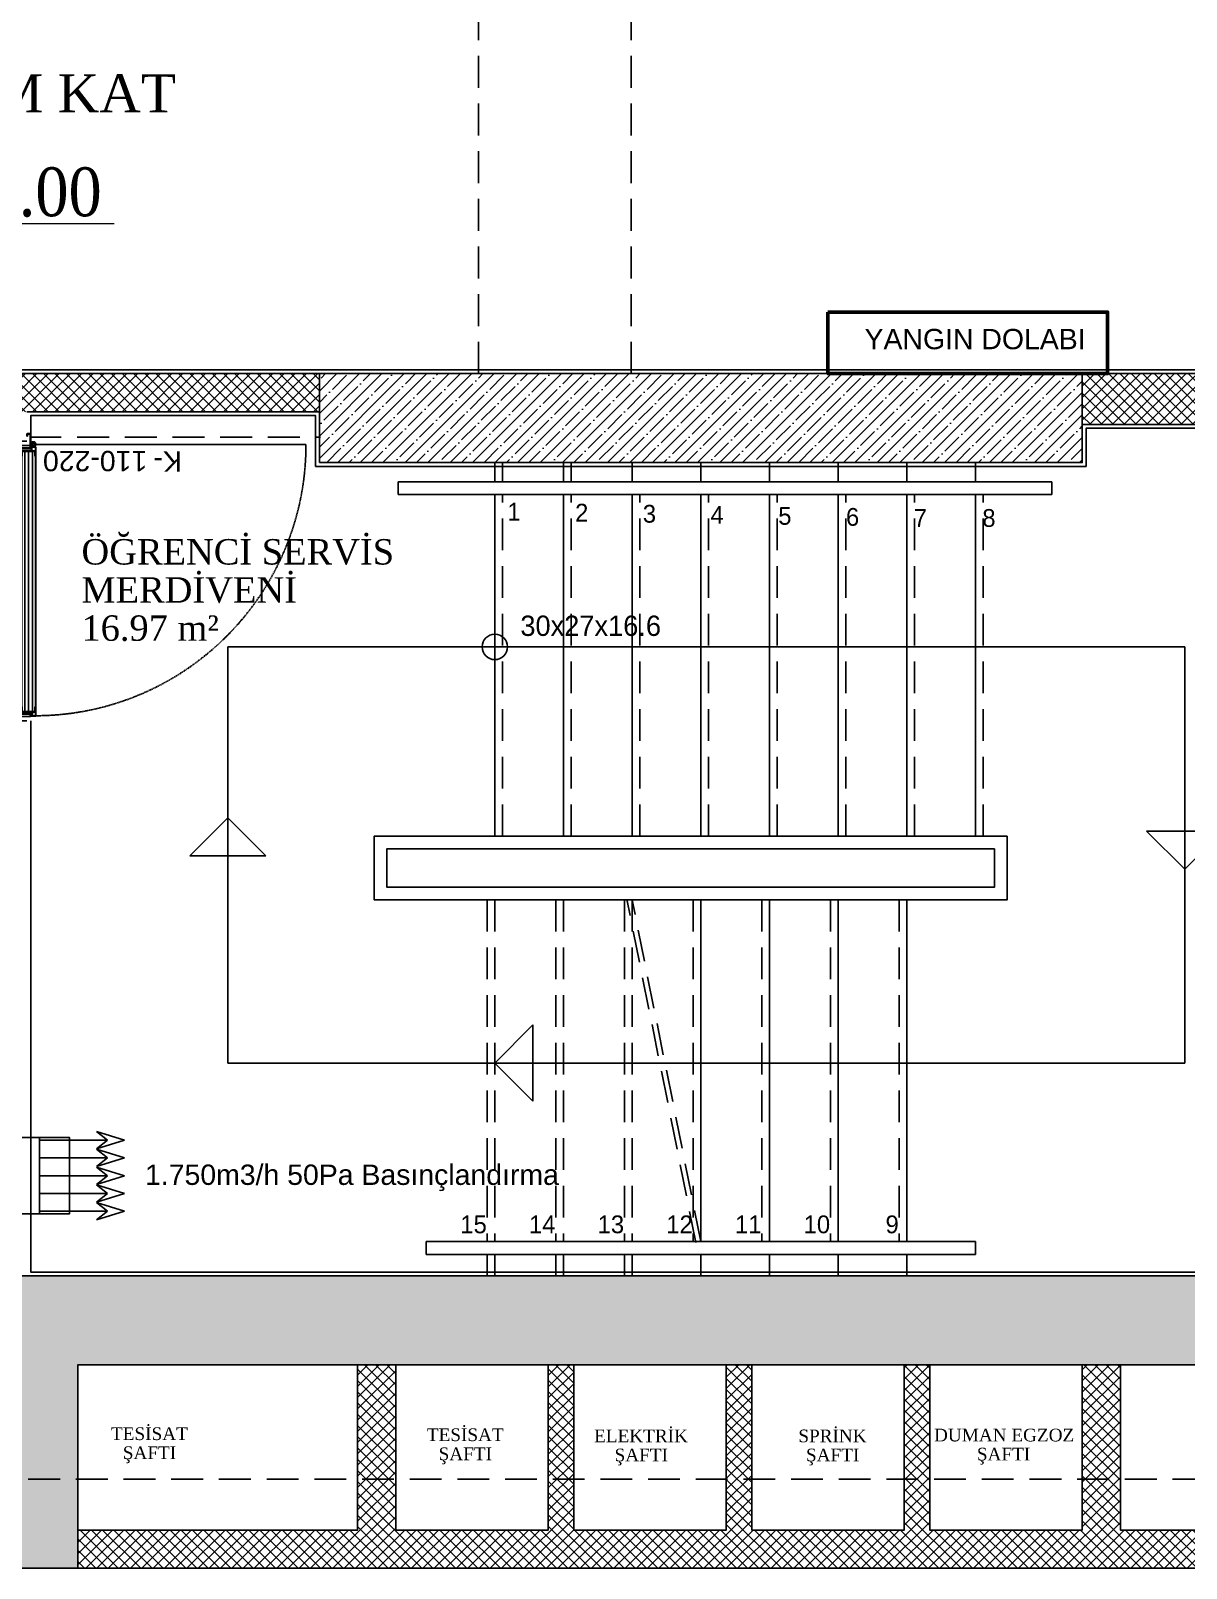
# Model space of a CAD drawing. Header units: millimetres. Extents: x -29311 to -3405, y 28913 to 42880.
# Drawn here: x -16317 to -15862, y 39848 to 40453 of the extents above; entities that cross this region are included whole.
import ezdxf
from ezdxf.enums import TextEntityAlignment as Align

# ---------------------------------------------------------------- set-up
doc = ezdxf.new("R2010")
doc.units = ezdxf.units.MM
doc.linetypes.add('HIDDEN', pattern=[0.375, 0.25, -0.125])
doc.linetypes.add('HIDDEN2', pattern=[0.1875, 0.125, -0.0625])
for name, color, linetype in [('1.2 mm sac', 7, 'Continuous'), ('A-BA', 1, 'Continuous'), ('A-BA-HIDDEN', 136, 'HIDDEN'), ('A-DUVAR', 53, 'Continuous'), ('A-DUVAR-ALCIPAN', 9, 'Continuous'), ('A-DUVAR-TARAMA', 251, 'Continuous'), ('A-ELK-PANO', 66, 'Continuous'), ('A-KAPI', 214, 'Continuous'), ('A-KAPI-AKSESUAR', 206, 'Continuous'), ('A-KAPI-METAL', 84, 'Continuous'), ('A-KAPI-PROFIL', 206, 'Continuous'), ('A-KORKULUK-KUPESTE', 206, 'Continuous'), ('A-MERDIVEN', 125, 'Continuous'), ('A-MK-HVAC-TEMIZ', 140, 'Continuous'), ('A-MK-YANGIN-DOLAP', 35, 'Continuous'), ('A-SIVA-IC', 97, 'Continuous'), ('A-YALITIM-ISI', 251, 'BATTING'), ('A-YAZI', 136, 'Continuous'), ('level', 10, 'Continuous'), ('symbol', 8, 'Continuous'), ('T-VANA', 2, 'Continuous'), ('trace_down', 8, 'HIDDEN2'), ('yazı1', 7, 'Continuous'), ('yazı2', 9, 'Continuous')]:
    doc.layers.add(name, color=color, linetype=linetype)
doc.layers.add('kot-plan', color=93, linetype='Continuous', lineweight=20)
doc.layers.add('tarama-betonarme', color=252, linetype='Continuous', lineweight=13)
doc.styles.add('GEO- BAYRAKTAR FİNAL PROJE 140518$0$Standard', font='arial.ttf')
doc.styles.add('HA_SMART', font='')
doc.styles.add('malznot', font='times.ttf', dxfattribs={"width": 0.9})
doc.styles.get("Standard").update_dxf_attribs({"font": 'arial.ttf'})
doc.styles.add('Tahoma', font='tahoma.ttf')
doc.styles.add('YAZ', font='times.ttf', dxfattribs={"height": 0.12})
doc.styles.add('YAZ-50', font='times.ttf', dxfattribs={"width": 0.9})
doc.styles.get('HA_SMART').set_extended_font_data('Sakkal Majalla')
doc.linetypes.add('BATTING', pattern='A,0.00254,-2.54,[134,ltypeshp.shx,S=2.54,R=0,X=-2.54,Y=0],-5.08,[134,ltypeshp.shx,S=2.54,R=180,X=2.54,Y=0],-2.54', length=10.16254)
pattern_1 = [(45, (-65876.5643786979, 54657.0165711617), (-4.419417382415921, 4.419417382415921), []), (45, (-65872.14496132293, 54657.0165711617), (-4.419417382415921, 4.419417382415921), [7.8125, -1.5625, 0, -1.5625])]

# ---------------------------------------------------------------- blocks, each defined once
blk = doc.blocks.new('YANGIN KAPISI5')
at = {"color": 8, "linetype": 'HIDDEN'}
blk.add_lwpolyline([(83929.75272290962, 15624.23903811965), (84036.45752197698, 15624.23903811965, -0.4114384097281424), (83930.76472290479, 15517.5390381196, -0.002371067356934), (83929.75272290962, 15517.53423905231)], format="xyb", dxfattribs=at)
for radius in [1, 0.5, 0.4]:
    blk.add_circle((83929.22917999499, 15624.35903811964), radius)
at = {"linetype": 'ByBlock', "ltscale": 12}
blk.add_arc((83924.71326856165, 15621.67567459741), 0.0344747116547556, 104.5866254000189, 171.4164145744973, dxfattribs=at)
at = {"layer": '1.2 mm sac', "color": 0}
blk.add_line((83928.48917999498, 15621.70903811965), (83924.70458633098, 15621.70903811965), dxfattribs=at)
at = {"layer": 'A-DUVAR'}
for p, q in [((83926.72917999512, 15625.55903811972), (83911.72917999512, 15625.55903811965)), ((83911.72917999512, 15515.55903811972), (83926.72917999512, 15515.55903811972))]:
    blk.add_line(p, q, dxfattribs=at)
for points in [[(83921.72917999442, 15625.55903811964), (83911.72917999495, 15625.55903811964)], [(83921.72917999442, 15515.55903811965), (83911.72917999495, 15515.55903811965)]]:
    blk.add_lwpolyline(points, dxfattribs=at)
at = {"layer": 'A-DUVAR-ALCIPAN', "linetype": 'ByBlock', "ltscale": 12}
for p, q in [((83925.87917999498, 15621.50903811964), (83925.87917999498, 15519.20903811965)), ((83928.87917999508, 15621.50903811964), (83928.879179995, 15517.50903811962))]:
    blk.add_line(p, q, dxfattribs=at)
at = {"layer": 'A-KAPI-AKSESUAR', "ltscale": 12}
for points in [[(83922.52917999496, 15527.35903811962), (83920.92917999483, 15527.35903811962, -0.4142135623730969), (83917.52917999482, 15530.75903811964), (83917.52917999482, 15609.95903811958, -0.4142135623730951), (83920.92917999483, 15613.3590381196), (83922.52917999496, 15613.3590381196)], [(83922.52917999496, 15529.35903811963), (83920.92917999483, 15529.35903811963, -0.4142135623730959), (83919.5291799948, 15530.75903811964), (83919.5291799948, 15609.95903811958, -0.4142135623730951), (83920.92917999483, 15611.3590381196), (83922.52917999496, 15611.3590381196)]]:
    blk.add_lwpolyline(points, format="xyb", dxfattribs=at)
for points in [[(83924.52917999498, 15615.35903811958), (83924.52917999498, 15609.3590381196), (83922.52917999496, 15609.3590381196), (83922.52917999496, 15615.35903811958)], [(83924.52917999498, 15531.35903811962), (83924.52917999498, 15525.35903811963), (83922.52917999496, 15525.35903811963), (83922.52917999496, 15531.35903811962)]]:
    blk.add_lwpolyline(points, close=True, dxfattribs=at)
at = {"layer": 'A-KAPI-METAL'}
for p, q in [((83924.52917999499, 15621.77903811966), (83924.52917999499, 15601.52811836518)), ((83928.45183314732, 15621.85903811964), (83924.609179995, 15621.85903811964)), ((83924.67917999503, 15621.70903811965), (83930.07917999501, 15621.70903811965)), ((83924.67917999503, 15621.70903811965), (83924.67917999503, 15619.70903811962)), ((83924.67917999496, 15519.00903811964), (83924.67917999503, 15619.70903811962)), ((83924.67917999503, 15619.70903811962), (83924.87917999498, 15619.70903811962)), ((83924.87917999498, 15621.50903811964), (83929.879179995, 15621.50903811964)), ((83924.87917999498, 15619.70903811962), (83924.87917999498, 15621.50903811964)), ((83928.329179995, 15623.27903811965), (83928.329179995, 15621.91996378206)), ((83928.329179995, 15621.91996378206), (83928.479179995, 15621.91996378206)), ((83930.14917999502, 15623.35903811964), (83928.409179995, 15623.35903811964)), ((83930.07917999501, 15623.20903811962), (83928.479179995, 15623.20903811962)), ((83928.479179995, 15621.89903811964), (83928.479179995, 15623.20903811962)), ((83928.479179995, 15623.16280388455), (83928.62917999498, 15623.16280388455)), ((83928.62917999498, 15623.16280388455), (83928.62917999498, 15621.79636475926)), ((83930.07917999501, 15623.20903811962), (83928.87917999508, 15623.20903811962)), ((83929.879179995, 15619.70903811962), (83929.879179995, 15621.50903811964)), ((83929.879179995, 15619.70903811962), (83930.07917999501, 15619.70903811962)), ((83930.07917999501, 15517.50903811962), (83930.07917999501, 15623.20903811962)), ((83930.07917999501, 15621.70903811965), (83930.07917999501, 15619.70903811962)), ((83930.22917999497, 15517.43903811962), (83930.22917999497, 15623.27903811965)), ((83924.52917999498, 15518.93903811962), (83924.52917999499, 15616.99673882454)), ((83928.45183314732, 15518.85903811964), (83924.609179995, 15518.85903811964)), ((83924.67917999503, 15519.00903811964), (83924.67917999503, 15521.00903811962)), ((83924.87917999498, 15521.00903811962), (83924.67917999503, 15521.00903811962)), ((83924.67917999503, 15519.00903811964), (83930.07917999501, 15519.00903811964)), ((83924.87917999498, 15519.20903811965), (83924.87917999498, 15521.00903811962)), ((83924.87917999498, 15519.20903811965), (83929.879179995, 15519.20903811965)), ((83928.329179995, 15517.43903811962), (83928.329179995, 15518.79811245721)), ((83928.329179995, 15518.79811245721), (83928.479179995, 15518.79811245721)), ((83930.14917999502, 15517.35903811964), (83928.409179995, 15517.35903811964)), ((83928.479179995, 15518.81903811964), (83928.479179995, 15517.50903811962)), ((83928.479179995, 15517.55527235467), (83928.62917999498, 15517.55527235467)), ((83930.07917999501, 15517.50903811962), (83928.479179995, 15517.50903811962)), ((83928.62917999498, 15517.55527235467), (83928.62917999498, 15518.92171148001)), ((83928.879179995, 15517.50903811962), (83930.07917999501, 15517.50903811962)), ((83930.07917999501, 15521.00903811962), (83929.879179995, 15521.00903811962)), ((83929.879179995, 15521.00903811962), (83929.879179995, 15519.20903811965)), ((83930.07917999501, 15519.00903811964), (83930.07917999501, 15521.00903811962))]:
    blk.add_line(p, q, dxfattribs=at)
for points in [[(83910.22917999496, 15628.45903811963), (83910.22917999496, 15621.65903811964, 0.4142135623730951), (83910.32917999497, 15621.55903811964), (83918.32074403192, 15621.55903811964), (83918.32074403192, 15621.75903811962), (83910.47917999497, 15621.75903811964, -0.4142135623722708), (83910.42917999497, 15621.80903811962), (83910.42917999497, 15628.30903811964, -0.4142135623730951), (83910.47917999497, 15628.35903811963), (83911.47917999496, 15628.35903811963, -0.4142135623730951), (83911.52917999495, 15628.30903811964), (83911.52917999495, 15627.55903811964), (83911.72917999496, 15627.55903811964), (83911.72917999496, 15628.45903811963, 0.4142135623730951), (83911.62917999495, 15628.55903811964), (83910.32917999497, 15628.55903811964, 0.414213562373094)], [(83926.82917999501, 15628.55903811964, 0.4142135623730951), (83926.72917999499, 15628.45903811963), (83926.72917999499, 15627.55903811964), (83926.92917999504, 15627.55903811964), (83926.92917999504, 15628.30903811964, -0.4142135623730951), (83926.97917999497, 15628.35903811963), (83927.97917999497, 15628.35903811963, -0.4142135623730951), (83928.029179995, 15628.30903811964), (83928.029179995, 15622.90903811961, -0.4142135623730951), (83927.97917999497, 15622.85903811962), (83922.52917999496, 15622.85903811962, 0.4142135630664911), (83922.42917999497, 15622.73445018049), (83922.42917999497, 15621.45903811963, 0.4141538492969318), (83922.52915960725, 15621.35903812169), (83923.97917999495, 15621.35743542514), (83913.71811366129, 15621.35903811989), (83912.30465890173, 15621.35903811963), (83913.71811366129, 15621.35903811989), (83913.71811366129, 15621.55903811964), (83912.30465890173, 15621.55903811964, 1), (83912.30465890173, 15621.15903811962), (83924.004448734, 15621.15903811964, 0.9385834297121272), (83923.97917999495, 15621.55743542516), (83922.67917999499, 15621.55903811964, -0.4142135623730744), (83922.629179995, 15621.60903811962), (83922.62917999498, 15622.60515251321, -0.4142135580876706), (83922.67917999423, 15622.65903811961), (83928.12917999497, 15622.65903811965, 0.4142135623730951), (83928.22917999499, 15622.75903811964), (83928.22917999499, 15628.45903811963, 0.4142135623730951), (83928.12917999497, 15628.55903811964)], [(83910.22917999496, 15512.65903811964), (83910.22917999496, 15519.45903811963, -0.4142135623730951), (83910.32917999497, 15519.55903811963), (83918.32074403192, 15519.55903811963), (83918.32074403192, 15519.35903811966), (83910.47917999497, 15519.35903811962, 0.4142135623722708), (83910.42917999497, 15519.30903811963), (83910.42917999497, 15512.80903811964, 0.4142135623730951), (83910.47917999497, 15512.75903811964), (83911.47917999496, 15512.75903811964, 0.4142135623730951), (83911.52917999495, 15512.80903811964), (83911.52917999495, 15513.55903811964), (83911.72917999496, 15513.55903811964), (83911.72917999496, 15512.65903811964, -0.4142135623730951), (83911.62917999495, 15512.55903811964), (83910.32917999497, 15512.55903811964, -0.414213562373094)]]:
    blk.add_lwpolyline(points, format="xyb", close=True, dxfattribs=at)
for centre, radius, start, end in [((83924.609179995, 15621.77903811966), 0.08, 90, 180), ((83928.409179995, 15623.27903811965), 0.08, 90, 180), ((83928.43151094933, 15621.90227994695), 0.0477791519356333, 295.1719391064265, 356.1094781590514), ((83928.54774033513, 15621.79061553394), 0.0816423406992426, 267.7148258263045, 4.038091057959931), ((83930.14917999502, 15623.27903811965), 0.08, 0, 90), ((83924.60917999496, 15518.93903811962), 0.08, 180, 270), ((83928.409179995, 15517.43903811962), 0.08, 180, 270), ((83928.43151094933, 15518.81579629232), 0.0477791519356333, 3.890521840948548, 64.82806089357345), ((83928.54774033513, 15518.92746070532), 0.0816423406992426, 355.96190894204, 92.28517417369551), ((83930.14917999502, 15517.43903811962), 0.08, 270, 0)]:
    blk.add_arc(centre, radius, start, end, dxfattribs=at)
at = {"layer": 'A-KAPI-PROFIL'}
for points in [[(83912.9046589017, 15621.91226649099), (83912.9046589017, 15621.81226649102), (83914.47910414539, 15621.81226649102), (83915.83877177862, 15622.59727096504), (83918.21197685937, 15622.59727096504), (83918.21197685937, 15621.89727096506), (83918.31197685938, 15621.89727096506), (83918.31197685938, 15622.69727096504), (83915.81197685939, 15622.69727096504), (83914.45230922617, 15621.91226649099), (83912.9046589017, 15621.91226649099)], [(83912.9046589017, 15519.20580974828), (83912.9046589017, 15519.30580974826), (83914.47910414539, 15519.30580974826), (83915.83877177862, 15518.52080527424), (83918.21197685937, 15518.52080527424), (83918.21197685937, 15519.22080527422), (83918.31197685938, 15519.22080527422), (83918.31197685938, 15518.42080527423), (83915.81197685939, 15518.42080527423), (83914.45230922617, 15519.20580974828), (83912.9046589017, 15519.20580974828)]]:
    blk.add_lwpolyline(points, dxfattribs=at)
for points in [[(83919.32222490918, 15623.91226649099), (83916.27381548788, 15622.81226649102), (83915.21914669205, 15622.81226649102), (83915.21914669205, 15621.81226649102), (83916.44871816828, 15621.81226649102), (83919.66164702582, 15622.97163232897), (83928.029179995, 15622.97163232897), (83928.02917839716, 15623.91226649099)], [(83919.32222490918, 15517.20580974827), (83916.27381548788, 15518.30580974824), (83915.21914669205, 15518.30580974824), (83915.21914669205, 15519.30580974826), (83916.44871816828, 15519.30580974826), (83919.66164702582, 15518.14644391029), (83928.029179995, 15518.14644391029), (83928.02917839716, 15517.20580974827)]]:
    blk.add_lwpolyline(points, close=True, dxfattribs=at)
at = {"layer": 'A-KAPI-PROFIL', "color": 8}
for points in [[(83923.15332896585, 15621.58467828133, -0.4142135623730951), (83922.95332896581, 15621.78467828132), (83922.95332896581, 15622.43142378804, -0.4142135623625617), (83923.15332896585, 15622.63142378804), (83924.22917999492, 15622.63142378804, -0.4142135623667315), (83924.42917999493, 15622.43142378804), (83924.42917999494, 15621.03019256899, -0.4142135623779645), (83924.32917999497, 15620.93019256897), (83924.03107695452, 15620.93019256897, -1), (83924.03107695452, 15621.13019256898), (83924.17917999496, 15621.13019256897), (83924.17917999496, 15621.58467828134)], [(83923.15332896585, 15518.48527684251, -0.4142135623730951), (83922.95332896581, 15518.6852768425), (83922.95332896581, 15519.33202234923, -0.4142135623627848), (83923.15332896585, 15519.53202234922), (83924.17917999496, 15519.5320223492), (83924.17917999496, 15519.98650806156), (83924.03107695452, 15519.98650806156, -1), (83924.03107695452, 15520.18650806157), (83924.32917999494, 15520.18650806157, -0.4142135623957982), (83924.42917999494, 15520.08650806156), (83924.42917999497, 15518.95903811963), (83924.42917999493, 15518.68527684249, -0.4142135623481605), (83924.22917999492, 15518.48527684251)]]:
    blk.add_lwpolyline(points, format="xyb", close=True, dxfattribs=at)
at = {"layer": 'A-YALITIM-ISI', "linetype": 'BATTING', "ltscale": 0.001}
blk.add_line((83927.379179995, 15519.20903811965), (83927.379179995, 15621.50903811964), dxfattribs=at)
at = {"layer": 'DEFPOINTS', "linetype": 'ByBlock', "ltscale": 12}
for p, q in [((83911.72917999495, 15625.55903811964), (83926.729179995, 15625.55903811972)), ((83911.729179995, 15515.55903811964), (83926.72917999544, 15515.55903811972))]:
    blk.add_line(p, q, dxfattribs=at)
at = {"layer": 'level', "char_height": 8, "width": 13.98692588915583}
for s, insert, attachment_point, rotation in [('110-220', (83933.02716173441, 15621.8719831137), 9, 179.99999999999997), ('K-', (83987.65628610097, 15621.63556927715), 7, 180)]:
    blk.add_mtext(s, dxfattribs=dict(at, insert=insert, attachment_point=attachment_point, rotation=rotation))
blk = doc.blocks.new('oking')
at = {"layer": 'symbol'}
for p, q in [((99299.11092254132, 28222.37050586866), (99299.11092254132, 28192.37050586865)), ((99299.11092254132, 28222.37050586866), (99314.11092254132, 28207.37050586865)), ((99314.11092254132, 28207.37050586865), (99299.11092254132, 28192.37050586865))]:
    blk.add_line(p, q, dxfattribs=at)
blk = doc.blocks.new('3r3')
at = {"layer": 'A-KORKULUK-KUPESTE'}
for p, q in [((67.00000000023283, 223.749999999658), (67.00000000023283, 228.749999999658)), ((324.0000000002037, 223.749999999658), (324.0000000002037, 228.749999999658)), ((67.00000000023283, 223.749999999658), (210.0000000002037, 223.749999999658)), ((78.00000000021828, -70.25000000006548), (78.00000000021828, -75.25000000006548)), ((78.00000000021828, -70.25000000006548), (210.0000000002037, -70.25000000006548)), ((238.0000000002183, -70.25000000006548), (294.0000000002037, -70.25000000006548)), ((294.0000000002037, -70.25000000006548), (294.0000000002037, -75.25000000006548))]:
    blk.add_line(p, q, dxfattribs=at)
for points in [[(324.0000000002037, 228.749999999658), (67.00000000023283, 228.749999999658)], [(324.0000000002037, 223.749999999658), (67.00000000023283, 223.749999999658)], [(294.0000000002037, -70.25000000006548), (78.00000000021828, -70.25000000006548)], [(294.0000000002037, -75.25000000006548), (78.00000000021828, -75.25000000006548)]]:
    blk.add_lwpolyline(points, dxfattribs=at)
for points in [[(306.5000000002183, 89.24999999951979), (57.50000000020373, 89.24999999951979), (57.50000000020373, 64.25000000006548), (306.5000000002183, 64.25000000006548)], [(301.5000000002037, 84.24999999951977), (62.50000000021828, 84.24999999951977), (62.50000000021828, 69.25000000007276), (301.5000000002037, 69.25000000007276)]]:
    blk.add_lwpolyline(points, close=True, dxfattribs=at)
at = {"layer": 'A-MERDIVEN'}
for p, q in [((105.0000000001455, 228.749999999658), (105.0000000001455, 236.2499999998181)), ((132.0000000001455, 228.749999999658), (132.0000000001455, 236.2499999998181)), ((159.0000000001455, 228.749999999658), (159.0000000001455, 236.2499999998181)), ((186.0000000001455, 228.749999999658), (186.0000000001455, 236.2499999998181)), ((213.0000000001455, 228.749999999658), (213.0000000001455, 236.2499999998181)), ((240.0000000001455, 228.749999999658), (240.0000000001455, 236.2499999998181)), ((267.0000000001455, 228.749999999658), (267.0000000001455, 236.2499999998181)), ((294.0000000001455, 228.749999999658), (294.0000000001455, 236.2499999998108)), ((105.0000000001455, 89.24999999951979), (105.0000000001455, 223.749999999658)), ((132.0000000001455, 89.24999999951979), (132.0000000001455, 223.749999999658)), ((159.0000000001455, 89.24999999951979), (159.0000000001455, 223.749999999658)), ((186.0000000001455, 89.24999999951979), (186.0000000001455, 223.749999999658)), ((213.0000000001455, 89.24999999951979), (213.0000000001455, 223.749999999658)), ((240.0000000001455, 89.24999999951979), (240.0000000001455, 223.749999999658)), ((267.0000000001455, 89.24999999951979), (267.0000000001455, 223.749999999658)), ((294.0000000001455, 89.24999999951979), (294.0000000001455, 223.749999999658)), ((186.0000000002037, 64.25000000006548), (186.0000000002037, -70.25000000006548)), ((213.0000000002183, 64.25000000006548), (213.0000000002183, -70.25000000006548)), ((240.0000000002037, 64.25000000006548), (240.0000000002037, -70.25000000006548)), ((267.0000000002183, 64.25000000006548), (267.0000000002183, -70.25000000006548)), ((186.0000000002037, -75.25000000006548), (186.0000000002037, -83.75000000006548)), ((213.0000000002183, -75.25000000006548), (213.0000000002183, -83.75000000006548)), ((240.0000000002037, -75.25000000006548), (240.0000000002037, -83.75000000006548)), ((267.0000000002183, -75.25000000006548), (267.0000000002183, -83.75000000006548))]:
    blk.add_line(p, q, dxfattribs=at)
at = {"layer": 'symbol'}
for p, q in [((0, 0), (0, 163.7499999998181)), ((376.3041377991904, 163.7499999998181), (0, 163.7499999998181)), ((376.3041377991904, 163.7499999998181), (376.3041377991904, 0)), ((376.3041377991904, 0), (0, 0))]:
    blk.add_line(p, q, dxfattribs=at)
blk.add_circle((105.0000000001455, 163.7499999998181), 5, dxfattribs=at)
at = {"layer": 'trace_down'}
for p, q in [((108.0000000001455, 228.749999999658), (108.0000000001455, 236.2499999998181)), ((135.0000000001455, 228.749999999658), (135.0000000001455, 236.2499999998181))]:
    blk.add_line(p, q, dxfattribs=at)
at = {"layer": 'trace_down', "ltscale": 100}
for p, q in [((108.0000000001455, 89.24999999951979), (108.0000000001455, 223.749999999658)), ((135.0000000001455, 89.24999999951979), (135.0000000001455, 223.749999999658)), ((162.0000000001455, 89.24999999951979), (162.0000000001455, 223.749999999658)), ((189.0000000001455, 89.24999999951979), (189.0000000001455, 223.749999999658)), ((216.0000000001455, 89.24999999951979), (216.0000000001455, 223.749999999658)), ((243.0000000001455, 89.24999999951979), (243.0000000001455, 223.749999999658)), ((270.0000000001455, 89.24999999951979), (270.0000000001455, 223.749999999658)), ((297.0000000001455, 89.24999999951979), (297.0000000001455, 223.749999999658)), ((102.0000000002328, 64.25000000006548), (102.0000000002328, -70.25000000006548)), ((105.0000000002328, 64.25000000006548), (105.0000000002328, -70.25000000006548)), ((129.0000000002182, 64.25000000006548), (129.0000000002182, -70.25000000006548)), ((132.0000000002182, 64.25000000006548), (132.0000000002182, -70.25000000006548)), ((156.0000000002182, 64.25000000006548), (156.0000000002182, -70.25000000006548)), ((159.0000000002183, 64.25000000006548), (159.0000000002183, -70.25000000006548)), ((183.0000000002037, 64.25000000006548), (183.0000000002037, -70.25000000006548)), ((210.0000000002183, 64.25000000006548), (210.0000000002183, -70.25000000006548)), ((237.0000000002037, 64.25000000006548), (237.0000000002037, -70.25000000006548)), ((264.0000000002183, 64.25000000006548), (264.0000000002183, -70.25000000006548)), ((102.0000000002328, -75.25000000006548), (102.0000000002328, -83.75000000006548)), ((105.0000000002328, -75.25000000006548), (105.0000000002328, -83.75000000006548)), ((129.0000000002182, -75.25000000006548), (129.0000000002182, -83.75000000006548)), ((132.0000000002182, -75.25000000006548), (132.0000000002182, -83.75000000006548)), ((156.0000000002182, -75.25000000006548), (156.0000000002182, -83.75000000006548)), ((159.0000000002183, -75.25000000006548), (159.0000000002183, -83.75000000006548))]:
    blk.add_line(p, q, dxfattribs=at)
for points in [[(184.0391195159318, -70.64363400062575), (157.0391195159464, 63.85636599950521)], [(186.0000000002037, -70.25000000006548), (159.0000000002183, 64.25000000006548)]]:
    blk.add_lwpolyline(points, dxfattribs=at)
at = {"layer": 'symbol', "xscale": -1}
for p, rotation in [((-28207.37050586869, -99217.59707751776), 270), ((28583.67464366788, 99390.36092254113), 90)]:
    blk.add_blockref('oking', p, dxfattribs=dict(at, rotation=rotation))
blk.add_blockref('oking', (99419.11092254147, -28207.37050586865), dxfattribs=at)
at = {"layer": 'yazı2', "attachment_point": 3, "style": 'HA_SMART'}
for s, insert, char_height, width in [('1', (115.1444350212841, 220.4647052932342), 7, 10.58588597436392), ('2', (141.7716412434092, 220.0491263101503), 7, 10.58588597436392), ('3', (168.3988474655343, 219.6335473270665), 7, 10.58588597436392), ('4', (195.026053687674, 219.2179683439826), 7, 10.58588597436392), ('5', (221.6532599097845, 218.8023893608988), 7, 10.58588597436392), ('6', (248.2804661319242, 218.386810377815), 7, 10.58588597436392), ('7', (274.9076723540347, 217.9712313947312), 7, 10.58588597436392), ('8', (301.9076723540347, 217.9712313947239), 7, 10.58588597436392), ('30x27x16.6', (170.3498655889707, 176.0670708835678), 8, 63.71136348917207), ('15', (101.8408800777688, -59.95323449830903), 7, 10.58588597436392), ('14', (128.8408800777833, -59.95323449830903), 7, 10.58588597436392), ('13', (155.8408800777688, -59.95323449830903), 7, 10.58588597436392), ('12', (182.8408800777688, -59.95323449830903), 7, 10.58588597436392), ('11', (209.8408800777688, -59.95323449830903), 7, 10.58588597436392), ('10', (236.8408800777688, -59.95323449830903), 7, 10.58588597436392), ('9', (263.8408800777543, -59.95323449830903), 7, 10.58588597436392)]:
    blk.add_mtext(s, dxfattribs=dict(at, insert=insert, char_height=char_height, width=width))
blk = doc.blocks.new('METİKET')
at = {"layer": 'yazı1', "linetype": 'ByBlock', "style": 'HA_SMART'}
for tag, height, p in [('MAHALADI', 20, (13369.8581146319, 684.6307624234468)), ('ALAN', 15, (13369.8581146319, 652.2306944070588))]:
    blk.add_attdef(tag, text='', height=height, dxfattribs=at).set_placement(p, align=Align.CENTER)
blk = doc.blocks.new('Y.BASINÇLANDIRMA')
at = {"layer": 'A-MK-HVAC-TEMIZ'}
for p, q in [((9375.205411104631, -17434.27684734635), (9364.257464126667, -17430.86281216908)), ((9364.257464126667, -17430.86281216908), (9368.582511058004, -17434.27684734635)), ((9341.902750539173, -17434.27684734635), (9368.582511058004, -17434.27684734635)), ((9375.205411104631, -17434.27684734635), (9364.257464126667, -17437.69088252361)), ((9364.257464126667, -17437.69088252361), (9368.582511058004, -17434.27684734635)), ((9375.205411104631, -17441.27684734634), (9364.257464126667, -17437.86281216908)), ((9364.257464126667, -17437.86281216908), (9368.582511058004, -17441.27684734634)), ((9341.902750539173, -17441.27684734634), (9368.582511058004, -17441.27684734634)), ((9375.205411104631, -17441.27684734634), (9364.257464126667, -17444.69088252361)), ((9364.257464126667, -17444.69088252361), (9368.582511058004, -17441.27684734634)), ((9375.205411104631, -17448.27684734635), (9364.257464126667, -17444.86281216908)), ((9364.257464126667, -17444.86281216908), (9368.582511058004, -17448.27684734635)), ((9341.902750539173, -17448.27684734635), (9368.582511058004, -17448.27684734635)), ((9375.205411104631, -17448.27684734635), (9364.257464126667, -17451.69088252361)), ((9364.257464126667, -17451.69088252361), (9368.582511058004, -17448.27684734635)), ((9341.902750539173, -17455.27684734635), (9368.582511058004, -17455.27684734635)), ((9375.205411104631, -17455.27684734635), (9364.257464126667, -17451.86281216908)), ((9364.257464126667, -17451.86281216908), (9368.582511058004, -17455.27684734635)), ((9375.205411104631, -17455.27684734635), (9364.257464126667, -17458.69088252361)), ((9364.257464126667, -17458.69088252361), (9368.582511058004, -17455.27684734635)), ((9341.902750539173, -17462.27684734634), (9368.582511058004, -17462.27684734634)), ((9375.205411104631, -17462.27684734634), (9364.257464126667, -17458.86281216908)), ((9364.257464126667, -17458.86281216908), (9368.582511058004, -17462.27684734634)), ((9375.205411104631, -17462.27684734634), (9364.257464126667, -17465.69088252361)), ((9364.257464126667, -17465.69088252361), (9368.582511058004, -17462.27684734634))]:
    blk.add_line(p, q, dxfattribs=at)
for points in [[(9283.684522592885, -17513.27684734649), (9283.684522592885, -17483.27684734642, -0.414213562371987), (9333.684522592697, -17433.27684734641), (9353.68452259424, -17433.27684734633)], [(9313.684522592885, -17513.27684734649), (9313.684522592885, -17483.27684734642, -0.4142135623720295), (9333.684522592812, -17463.27684734642), (9353.684522594354, -17463.27684734634)]]:
    blk.add_lwpolyline(points, format="xyb", dxfattribs=at)
for points in [[(9341.902750539173, -17433.27684734636), (9353.684522594354, -17433.27684734636), (9353.684522594354, -17463.27684734634), (9341.902750539173, -17463.27684734634)], [(9321.90275053875, -17587.72782990191), (9283.684522592885, -17587.72782990191), (9283.684522592885, -17513.27684734649), (9321.90275053875, -17513.27684734649)]]:
    blk.add_lwpolyline(points, close=True, dxfattribs=at)
at = {"layer": 'A-MK-HVAC-TEMIZ', "lineweight": 30}
ref = blk.add_blockref('METİKET', (9065.713162395305, -22228.26392211844), dxfattribs=dict(at, xscale=-0.35, yscale=0.35, zscale=0.35, rotation=270))
ref.add_attrib('MAHALADI', '35x50 cm', dxfattribs={"layer": 'yazı1', "linetype": 'ByBlock', "height": 7, "rotation": 270, "style": 'HA_SMART'}).set_placement((9305.333929243512, -17549.57358199728), align=Align.CENTER)
ref.add_attrib('ALAN', ' Hava Kanalı', dxfattribs={"layer": 'yazı1', "linetype": 'ByBlock', "height": 5.25, "rotation": 270, "style": 'HA_SMART'}).set_placement((9293.993905437776, -17548.62358199727), align=Align.CENTER)
at = {"layer": 'A-MK-HVAC-TEMIZ', "lineweight": 30, "style": 'GEO- BAYRAKTAR FİNAL PROJE 140518$0$Standard'}
blk.add_text('1.750m3/h 50Pa Basınçlandırma', height=8, dxfattribs=at).set_placement((9383.33571305078, -17451.90682173189))
blk = doc.blocks.new('A$C1D5157F6')
at = {"layer": 'A-DUVAR-TARAMA'}
h = blk.add_hatch(dxfattribs=at)
h.set_pattern_fill('ANSI37', color=256)
h.set_pattern_definition([(45, (8509.79660212841, 55116.42820535767), (-2.245064030267287, 2.245064030267287), []), (135, (8509.79660212841, 55116.42820535767), (-2.245064030267287, -2.245064030267287), [])])
h.paths.add_polyline_path([(-124.9999999999563, -10.54901744031303), (-124.9999999999563, -25.54901744027666), (-1.45519e-11, -25.54901744027666), (0, -10.54901744034941)])
h = blk.add_hatch(dxfattribs=at)
h.set_pattern_fill('ANSI37', color=256, angle=-90.00000000000001)
h.set_pattern_definition([(315, (55016.97722279804, -8609.79660212424), (2.245064030267287, 2.245064030267287), []), (44.99999999999999, (55016.97722279804, -8609.79660212424), (-2.245064030267287, 2.245064030267287), [])])
h.paths.add_polyline_path([(-110, -25.56229573197561), (-124.9999999999563, -25.56229573197561), (-124.9999999999272, -99.99999999580177), (-110, -99.99999999581631)])
h = blk.add_hatch(dxfattribs=at)
h.set_pattern_fill('ANSI37', color=256)
h.set_pattern_definition([(45, (8509.796602128423, 55111.97722280194), (-2.245064030267287, 2.245064030267287), []), (135, (8509.796602128423, 55111.97722280194), (-2.245064030267287, -2.245064030267287), [])])
h.paths.add_polyline_path([(-124.9999999999709, -99.9999999958127), (-4.36557e-11, -99.99999999569263), (0, -114.999999996231), (-124.9999999999854, -114.9999999952306)])
blk.add_line((-4.36557e-11, -99.99999999569263), (0, -114.999999996231))
blk.add_lwpolyline([(-4.36557e-11, -99.99999999569263), (0, -114.999999996231)])
at = {"layer": 'A-DUVAR'}
blk.add_line((-109.9999999999854, -99.99999999581631), (-4.36557e-11, -99.99999999569263), dxfattribs=at)
blk.add_lwpolyline([(-110, -99.99999999581631), (-110, -25.54901744027666), (-1.45519e-11, -25.54901744027666), (0, -10.54901744034941), (-124.9999999999563, -10.54901744031303), (-124.9999999999854, -114.999999995096), (0, -114.999999996231)], dxfattribs=at)
at = {"layer": 'T-VANA', "lineweight": 30}
blk.add_blockref('Y.BASINÇLANDIRMA', (-9321.902750538735, 17487.72782990621), dxfattribs=at)
at = {"layer": 'A-YAZI', "insert": (-119.2884652068751, -31.5330804070436), "char_height": 5, "width": 87.9708629801067, "attachment_point": 1, "line_spacing_factor": 0.9, "style": 'YAZ'}
blk.add_mtext('\\pi-4.17607,l20,t30.82393;BASIÇLANDIRMA \\P\\pi24.05032,t44.05032;ŞAFTI', dxfattribs=at)
blk = doc.blocks.new('A$C020C3EA1')
at = {"layer": 'A-ELK-PANO', "lineweight": 30}
for points in [[(-249.3734456826351, 14.71828915816149), (-252.1428507246455, 14.71828915816149), (-252.1428507246455, 58.2599695648605), (-244.7170349807857, 58.2599695648605)], [(-239.3941955287009, 18.68222701215563), (-241.0579447260971, 18.68222701215563), (-241.0579447260971, 39.54665320122876), (-235.6771984349616, 39.54665320122876)]]:
    blk.add_lwpolyline(points, dxfattribs=at)
for points in [[(-249.3734456826351, 29.7182891581615), (-249.3734456826351, -0.2817108418385032), (-139.3734456826351, -0.2817108418385032), (-139.3734456826351, 29.7182891581615)], [(-239.3941955287009, 29.71826528856036), (-239.3941955287009, -0.2817347114396398), (-139.3941955287009, -0.2817347114396398), (-139.3941955287009, 29.71826528856036)]]:
    blk.add_lwpolyline(points, close=True, dxfattribs=at)
at = {"layer": 'A-MK-YANGIN-DOLAP', "lineweight": 50}
blk.add_lwpolyline([(-475.000025297253, 24.25002145414693), (-365.0000252972094, 24.25002145413964), (-365.0000252972094, 9.75455041043e-05), (-475.000025297253, 9.75455113803e-05)], close=True, dxfattribs=at)
at = {"layer": 'A-ELK-PANO', "lineweight": 30, "char_height": 7, "width": 103.6945260312641, "attachment_point": 5, "style": 'Tahoma'}
for s, insert in [('K.A.K.P.', (-223.984003714344, 63.64720112800205)), ('h:210 30x110 (YERDEN)', (-190.7838315704284, 52.86523836010382)), ('Z.A.K.P.', (-217.2440980074316, 40.10138647681742)), ('\\pt84;h:100 30x60', (-170.9241192322952, 40.93808032487868))]:
    blk.add_mtext(s, dxfattribs=dict(at, insert=insert))
at = {"layer": 'A-MK-YANGIN-DOLAP', "lineweight": 50, "insert": (-373.6595083113789, 17.61470135500713), "char_height": 8, "attachment_point": 3, "style": 'GEO- BAYRAKTAR FİNAL PROJE 140518$0$Standard'}
blk.add_mtext_dynamic_manual_height_columns('YANGIN DOLABI', width=116.218094950731, gutter_width=12.5, heights=[0], dxfattribs=at)
blk = doc.blocks.new('2. bodrum kat kirişileri')
at = {"layer": 'A-BA-HIDDEN', "ltscale": 50}
for points in [[(1477.457372052479, -22074.93548632184), (1477.457372052479, -21294.54920377983)], [(1537.457372052478, -22074.93548632184), (1537.457372052478, -21294.54920377983)], [(1057.128500968087, -22074.93548632184), (1415.358478417896, -22074.93548632212)], [(1057.128500968087, -22099.93548632184), (1415.358478417926, -22099.93548632211)], [(1056.631931985743, -22509.93548632237), (1806.631931985743, -22509.93548632237)]]:
    blk.add_lwpolyline(points, dxfattribs=at)

msp = doc.modelspace()

# ---------------------------------------------------------------- hatches: boundary and pattern name
at = {"layer": 'A-DUVAR-TARAMA'}
h = msp.add_hatch(dxfattribs=at)
h.set_pattern_fill('ANSI37', color=256, scale=25, style=0)
h.set_pattern_definition([(45, (-65876.5643786979, 58858.54602812051), (-2.209708691207957, 2.209708691207957), []), (135, (-65876.5643786979, 58858.54602812051), (-2.209708691207957, -2.209708691207957), [])])
h.paths.add_polyline_path([(-16441.8369351124, 40317.76813137181), (-16441.8369351124, 40302.76813137425), (-16203.00944898296, 40302.76813137425), (-16203.00944898296, 40317.76813137181)])
h = msp.add_hatch(dxfattribs=at)
h.set_pattern_fill('ANSI37', color=256, style=0)
h.set_pattern_definition([(45, (-100244.73862898, 24665.63121763996), (-2.245064030267287, 2.245064030267287), []), (135, (-100244.73862898, 24665.63121763996), (-2.245064030267287, -2.245064030267287), [])])
h.paths.add_polyline_path([(-15793.00944898324, 40297.76813137424), (-15903.00944898331, 40297.76813137435), (-15903.00944898331, 40317.76813137429), (-15793.00944898324, 40317.76813137429)])
h = msp.add_hatch(dxfattribs=at)
h.set_pattern_fill('ANSI37', color=256, scale=25, style=0)
h.set_pattern_definition([(45, (-65876.5643786979, 54657.0165711617), (-2.209708691207957, 2.209708691207957), []), (135, (-65876.5643786979, 54657.0165711617), (-2.209708691207957, -2.209708691207957), [])])
h.paths.add_polyline_path([(-16298.00944898331, 39847.76813137409), (-16298.00944898331, 39862.76813137401), (-16188.00944898296, 39862.76813137401), (-16188.00944898294, 39927.76813137417), (-16173.00944898294, 39927.76813137417), (-16173.00944898294, 39862.76813137397), (-16113.00944898296, 39862.76813137397), (-16113.00944898296, 39927.76813137417), (-16103.00944898295, 39927.76813137417), (-16103.00944898295, 39862.76813137401), (-16043.00944898294, 39862.76813137401), (-16043.00944898294, 39927.76813137417), (-16033.00944898296, 39927.76813137417), (-16033.00944898296, 39862.76813137401), (-15973.00944898295, 39862.76813137401), (-15973.00944898295, 39927.76813137417), (-15963.00944898296, 39927.76813137417), (-15963.00944898296, 39862.76813137397), (-15903.00944898331, 39862.76813137401), (-15903.00944898331, 39927.76813137418), (-15888.00944898331, 39927.76813137418), (-15888.00944898331, 39862.76813137401), (-15793.00944898324, 39862.76813137401), (-15793.00944898355, 39847.76813137624)])
at = {"layer": 'tarama-betonarme'}
h = msp.add_hatch(dxfattribs=at)
h.set_pattern_fill('ANSI35', color=256, scale=25, style=0)
h.set_pattern_definition(pattern_1)
edge = h.paths.add_edge_path()
edge.add_line((-15758.00944898331, 40282.76813137424), (-15758.00944898261, 40097.76813137427))
edge.add_line((-15758.00944898261, 40097.76813137427), (-15528.0094489826, 40097.76813137427))
edge.add_line((-15528.0094489826, 40097.76813137427), (-15528.0094489826, 40072.76813137425))
edge.add_line((-15528.0094489826, 40072.76813137425), (-15758.00944898261, 40072.76813137425))
edge.add_line((-15758.00944898261, 40072.76813137425), (-15758.00944898261, 39882.76813137427))
edge.add_line((-15758.00944898261, 39882.76813137427), (-15528.0094489826, 39882.76813137427))
edge.add_line((-15528.0094489826, 39882.76813137427), (-15528.0094489826, 39847.76813137419))
edge.add_line((-15528.0094489826, 39847.76813137419), (-15793.00944898355, 39847.76813137624))
edge.add_line((-15793.00944898355, 39847.76813137624), (-15793.00944898324, 39927.76813137419))
edge.add_line((-15793.00944898324, 39927.76813137419), (-16298.00944898331, 39927.76813137419))
edge.add_line((-16298.00944898331, 39927.76813137419), (-16298.00944898331, 39847.76813137409))
edge.add_line((-16298.00944898331, 39847.76813137409), (-16333.0094489834, 39847.76813137401))
edge.add_line((-16333.0094489834, 39847.76813137401), (-16333.0094489834, 39962.7681313742))
edge.add_line((-16333.0094489834, 39962.7681313742), (-15793.00944898324, 39962.7681313742))
edge.add_line((-15793.00944898324, 39962.7681313742), (-15793.00944898324, 40317.76813137427))
edge.add_line((-15793.00944898324, 40317.76813137427), (-15528.0094489826, 40317.76813137427))
edge.add_line((-15528.0094489826, 40317.76813137427), (-15528.0094489826, 40282.76813137424))
edge.add_line((-15528.0094489826, 40282.76813137424), (-15553.30944898266, 40282.76813137424))
edge.add_line((-15553.30944898266, 40282.76813137424), (-15758.00944898331, 40282.76813137424))
edge.add_line((-15758.00944898331, 40282.76813137424), (-15758.00944898261, 40097.76813137427))
h = msp.add_hatch(dxfattribs=at)
h.set_pattern_fill('ANSI35', color=256, scale=25, style=0)
h.set_pattern_definition(pattern_1)
h.paths.add_polyline_path([(-16203.00944898296, 40282.76813137408), (-16203.00944898296, 40317.76813137425), (-15903.00944898331, 40317.76813137429), (-15903.00944898331, 40282.76813137408)])

# ---------------------------------------------------------------- linework, layer by layer
at = {"layer": 'A-BA'}
for points in [[(-15758.00944898331, 40282.76813137424), (-15758.00944898261, 40097.76813137427), (-15528.0094489826, 40097.76813137427), (-15528.0094489826, 40072.76813137425), (-15758.00944898261, 40072.76813137425), (-15758.00944898261, 39882.76813137427), (-15528.0094489826, 39882.76813137427), (-15528.0094489826, 39847.76813137419), (-15793.00944898355, 39847.76813137624), (-15793.00944898324, 39927.76813137419), (-16298.00944898331, 39927.76813137419), (-16298.00944898331, 39847.76813137409), (-16333.0094489834, 39847.76813137401), (-16333.0094489834, 39962.7681313742), (-15793.00944898324, 39962.7681313742), (-15793.00944898324, 40317.76813137427), (-15528.0094489826, 40317.76813137427), (-15528.0094489826, 40282.76813137424), (-15553.30944898266, 40282.76813137424), (-15758.00944898331, 40282.76813137424), (-15758.00944898261, 40097.76813137427)], [(-15903.00944898331, 40317.76813137427), (-16203.00944898293, 40317.76813137427), (-16203.00944898293, 40282.76813137408)], [(-15903.00944898331, 40282.76813137408), (-16203.00944898293, 40282.76813137408)]]:
    msp.add_lwpolyline(points, dxfattribs=at)
msp.add_lwpolyline([(-16203.00944898296, 40282.76813137408), (-16203.00944898296, 40317.76813137425), (-15903.00944898331, 40317.76813137429), (-15903.00944898331, 40282.76813137408)], close=True, dxfattribs=at)
at = {"layer": 'A-DUVAR'}
for p, q in [((-16333.00944898334, 40317.76813137181), (-16313.00944898291, 40317.76813137427)), ((-16313.00944898291, 40317.76813137427), (-16203.00944898293, 40317.76813137425)), ((-16203.00944898293, 40302.76813137425), (-16203.00944898293, 40317.76813137425)), ((-15903.00944898331, 40317.76813137429), (-15903.00944898331, 40297.76813137435)), ((-16318.00944898459, 40302.76813137427), (-16203.00944898293, 40302.76813137425))]:
    msp.add_line(p, q, dxfattribs=at)
msp.add_lwpolyline([(-15793.00944898324, 40297.76813137424), (-15903.00944898331, 40297.76813137435), (-15903.00944898331, 40317.76813137429), (-15793.00944898324, 40317.76813137429), (-15793.00944898324, 40297.76813137424)], dxfattribs=at)
msp.add_lwpolyline([(-16298.00944898331, 39847.76813137409), (-16298.00944898331, 39862.76813137401), (-16188.00944898296, 39862.76813137401), (-16188.00944898294, 39927.76813137417), (-16173.00944898294, 39927.76813137417), (-16173.00944898294, 39862.76813137397), (-16113.00944898296, 39862.76813137397), (-16113.00944898296, 39927.76813137417), (-16103.00944898295, 39927.76813137417), (-16103.00944898295, 39862.76813137401), (-16043.00944898294, 39862.76813137401), (-16043.00944898294, 39927.76813137417), (-16033.00944898296, 39927.76813137417), (-16033.00944898296, 39862.76813137401), (-15973.00944898295, 39862.76813137401), (-15973.00944898295, 39927.76813137417), (-15963.00944898296, 39927.76813137417), (-15963.00944898296, 39862.76813137397), (-15903.00944898331, 39862.76813137401), (-15903.00944898331, 39927.76813137418), (-15888.00944898331, 39927.76813137418), (-15888.00944898331, 39862.76813137401), (-15793.00944898324, 39862.76813137401), (-15793.00944898355, 39847.76813137624)], close=True, dxfattribs=at)
at = {"layer": 'A-SIVA-IC'}
for points in [[(-16441.8369351124, 40319.27605537086), (-15667.40364451114, 40319.26813137377)], [(-16316.50944898502, 40291.19025575962), (-16316.50944898465, 40301.26813137425), (-16204.50944898293, 40301.26813137425), (-16204.50944898293, 40281.26813137409), (-15901.50944898331, 40281.26813137409), (-15901.50944898328, 40296.26813137435), (-15794.50944898324, 40296.26813137425)], [(-15794.50944898324, 40296.26813137425), (-15794.50944898324, 39964.26813137419), (-16316.50944898494, 39964.26813137419), (-16316.50944898459, 40181.19025575967)]]:
    msp.add_lwpolyline(points, dxfattribs=at)
at = {"layer": 'kot-plan'}
msp.add_line((-16379.67968176964, 40376.80384145006), (-16283.67968176964, 40376.80384145006), dxfattribs=at)

# ---------------------------------------------------------------- block references
at = {"layer": 'A-DUVAR'}
msp.add_blockref('A$C1D5157F6', (-16333.00944898349, 39962.7681313742), dxfattribs=at)
at = {"layer": 'A-KAPI'}
msp.add_blockref('YANGIN KAPISI5', (-100244.73862898, 24665.63121763996), dxfattribs=at)
at = {"layer": 'A-MERDIVEN'}
for name, p in [('2. bodrum kat kirişileri', (-17617.87135841854, 62392.70361769637)), ('3r3', (-16239.00944898331, 40046.51813137427))]:
    msp.add_blockref(name, p, dxfattribs=at)
at = {"layer": 'A-SIVA-IC'}
msp.add_blockref('A$C020C3EA1', (-15528.03019882849, 40317.76813137421), dxfattribs=at)

# ---------------------------------------------------------------- texts
at = {"layer": 'A-YAZI', "style": 'YAZ-50'}
msp.add_text('-2.BODRUM KAT ', height=15, dxfattribs=at).set_placement((-16344.63143312391, 40420.57784867808), align=Align.CENTER)
at = {"layer": 'A-YAZI', "width": 175.9417259602134, "attachment_point": 1, "line_spacing_factor": 0.9, "style": 'YAZ'}
for s, insert, char_height in [('\\PÖĞRENCİ SERVİS \\PMERDİVENİ\\P16.97 m²', (-16296.57193329766, 40267.68150081154), 10), ('\\pi55.90886,l20,t90.90886;TESİSAT\\P\\pi60.53575,t95.53575;ŞAFTI', (-16360.85734969599, 39903.21358310089), 5), ('\\pi55.90886,l20,t90.90886;TESİSAT\\P\\pi60.53575,t95.53575;ŞAFTI', (-16236.65230358831, 39902.79367474121), 5), ('\\pi52.47339,l20,t87.47339;ELEKTRİK\\P\\pi60.53575,t95.53575;ŞAFTI', (-16167.46156209135, 39902.33035095517), 5), ('\\pi57.54188,l20,t92.54188;SPRİNK\\P\\pi60.53575,t95.53575;ŞAFTI', (-16092.19987738012, 39902.33035095517), 5), ('\\pi43.67202,l20,t78.67202;DUMAN EGZOZ\\P\\pi60.53575,t95.53575;ŞAFTI', (-16024.98624411588, 39902.67071768615), 5)]:
    msp.add_mtext(s, dxfattribs=dict(at, insert=insert, char_height=char_height))
at = {"layer": 'kot-plan', "style": 'malznot', "width": 0.9}
msp.add_text('-9.00', height=19.200096, dxfattribs=at).set_placement((-16342.96837526864, 40379.69915644498))

doc.saveas('drawing.dxf')
